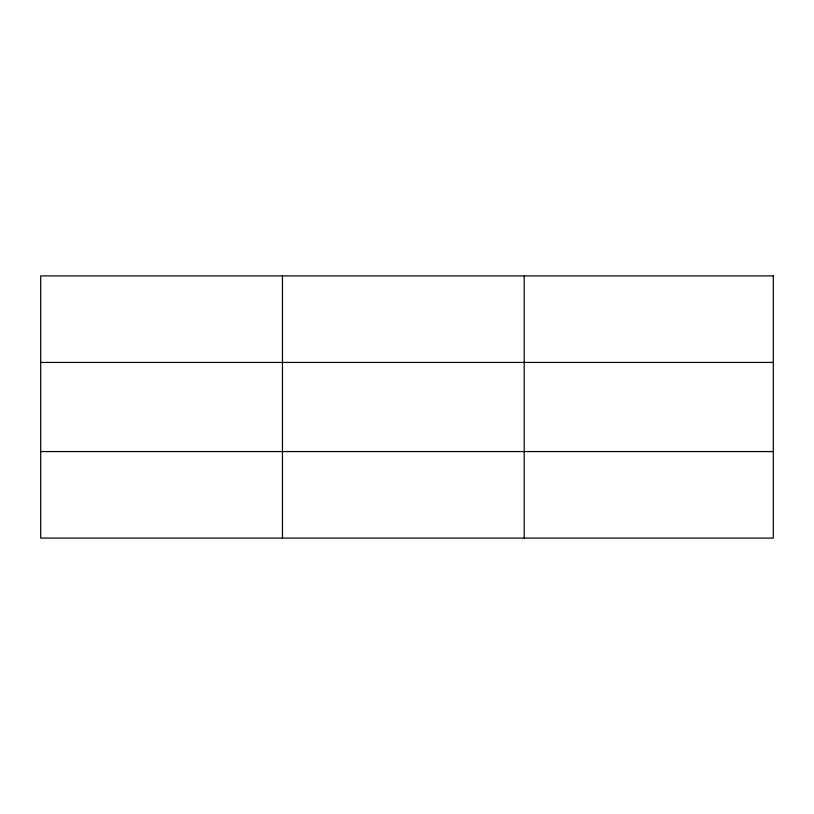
<?xml version="1.0" encoding="UTF-8"?>
<svg xmlns="http://www.w3.org/2000/svg" width="814" height="814" viewBox="0 0 814 814"><rect width="100%" height="100%" fill="white"/><g stroke="black" fill="none" stroke-linecap="round" stroke-linejoin="round"><path stroke-width="1.22" d="M282.458 538.085L282.458 275.915M524.216 538.085L524.216 275.915M40.7 362.434L773.3 362.434M40.7 451.567L773.3 451.567M773.3 275.915L773.3 538.085L40.7 538.085L40.7 275.915L773.3 275.915"/></g></svg>
